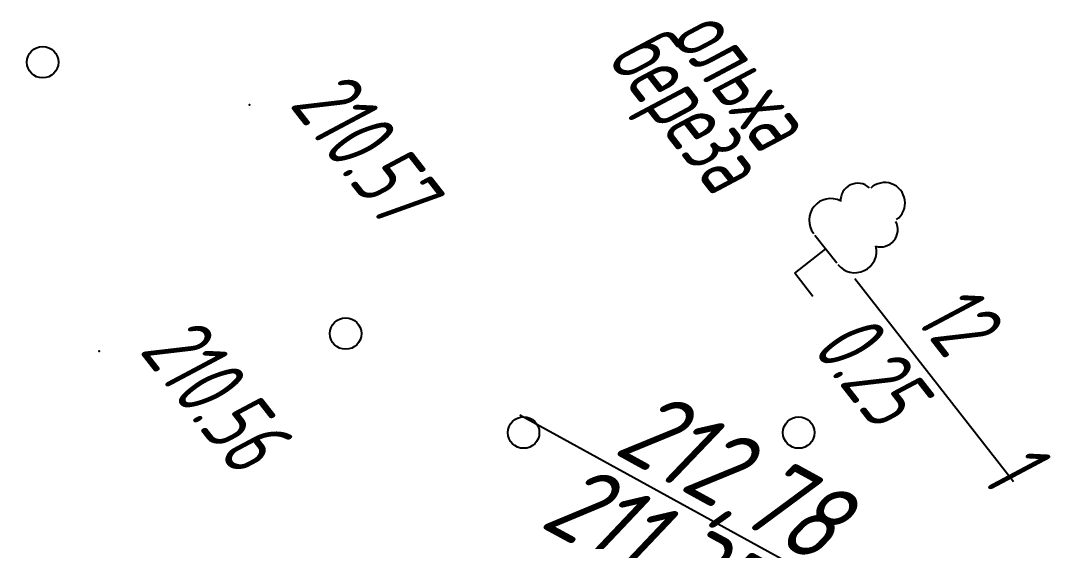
# Model space of a CAD drawing. Header units: millimetres. Extents: x -1799 to 6962, y -1020 to 4121.
# Drawn here: x 1872.8 to 1925.2, y 2303.1 to 2329.6 of the extents above; entities that cross this region are included whole.
import ezdxf
from ezdxf import colors
from ezdxf.entities.mleader import LeaderData, LeaderLine
from ezdxf.math import Vec2, Vec3

# ---------------------------------------------------------------- set-up
doc = ezdxf.new("R2010")
doc.units = ezdxf.units.MM
doc.linetypes.add('CONTI', pattern=[0])
for name, color, linetype in [('NAD_MDEFAULT', 7, 'CONTI'), ('PI_OTDEFAULT', 172, 'CONTI'), ('PI_TTDEFAULT', 5, 'CONTI'), ('USLZNDEFAULT', 7, 'CONTI'), ('ZAPSKDEFAULT', 7, 'CONTI')]:
    doc.layers.add(name, color=color, linetype=linetype)
doc.layers.add('Отметки', color=5, linetype='Continuous', lineweight=30)
doc.styles.add('eskd', font='spds.shx', dxfattribs={"width": 1.2, "oblique": 15})
doc.styles.add('ГОСТ', font='', dxfattribs={"oblique": 15, "height": 4})
doc.styles.get('ГОСТ').set_extended_font_data('GOST type A')

# ---------------------------------------------------------------- blocks, each defined once
blk = doc.blocks.new('BL_2002')
at = {"color": 0}
blk.add_circle((0, 0), 0.8, dxfattribs=at)
blk = doc.blocks.new('BL_104')
at = {"color": 0}
for p, q in [((-0.9, 2), (0.9, 2)), ((0, 0), (0, 2)), ((1.5, 0), (0, 0))]:
    blk.add_line(p, q, dxfattribs=at)
for centre, radius, start, end in [((0, 5.8), 1.04, 358, 185), ((-0.94, 4.8), 0.88, 100, 235), ((0.94, 4.8), 0.88, 305, 80), ((-1, 3.1), 1.1, 115, 270), ((1, 3.1), 1.1, 270, 65)]:
    blk.add_arc(centre, radius, start, end, dxfattribs=at)
blk = doc.blocks.new('_None')

msp = doc.modelspace()

# ---------------------------------------------------------------- linework, layer by layer
at = {"layer": 'NAD_MDEFAULT', "color": 0}
msp.add_line((1915.2, 2316.489), (1923.28, 2306.147), dxfattribs=at)
at = {"layer": 'PI_TTDEFAULT', "color": 5}
for p in [(1884.402, 2325.319, 210.569), (1876.752, 2312.789, 210.565)]:
    msp.add_point(p, dxfattribs=at)

# ---------------------------------------------------------------- block references
at = {"layer": 'USLZNDEFAULT', "color": 7, "rotation": 307.9999999999999}
msp.add_blockref('BL_104', (1912.154, 2316.757), dxfattribs=at)
at = {"layer": 'ZAPSKDEFAULT', "color": 7, "rotation": 307.9999999999999}
for p in [(1873.879, 2327.496), (1889.295, 2313.681), (1898.352, 2308.639), (1912.352, 2308.639)]:
    msp.add_blockref('BL_2002', p, dxfattribs=at)

# ---------------------------------------------------------------- texts
at = {"layer": 'NAD_MDEFAULT', "color": 7, "style": 'eskd', "oblique": 10, "width": 0.8}
for s, p in [('ольха', (1905.797, 2328.747)), (' береза', (1901.668, 2328.782)), (' 12', (1917.332, 2315.535)), (' 0.25', (1912.097, 2314.065)), (' 1', (1920.691, 2307.473))]:
    msp.add_text(s, height=3.5, rotation=308, dxfattribs=at).set_placement(p)
at = {"layer": 'PI_OTDEFAULT', "color": 172, "style": 'eskd', "oblique": 10, "width": 0.8}
for s, p in [('210.57', (1886.392, 2325.319)), ('210.56', (1878.752, 2312.789))]:
    msp.add_text(s, height=3.5, rotation=308, dxfattribs=at).set_placement(p)
at = {"layer": 'Отметки', "color": 0, "style": 'ГОСТ', "oblique": 15}
msp.add_text('211,35', height=4, rotation=331.5573, dxfattribs=at).set_placement((1899.083, 2303.898))

# ---------------------------------------------------------------- leaders
at = {"layer": 'Отметки', "ltscale": 0.2}
ml = msp.add_multileader_mtext('Standard', dxfattribs=at)
ml.set_content('212,78', color=256, style='ГОСТ')
ml.set_leader_properties()
ml.set_arrow_properties(name='NONE')
ml.build(insert=Vec2(0, 0))
ml.multileader.update_dxf_attribs({"text_left_attachment_type": 6, "text_right_attachment_type": 6, "dogleg_length": 0.36, "arrow_head_size": 2})
ctx = ml.context
ctx.base_point, ctx.arrow_head_size, ctx.landing_gap_size, ctx.plane_origin, ctx.plane_x_axis, ctx.plane_y_axis = Vec3(1895.574, 2310.941), 2, 0, Vec3(1885.664, 2241.686), Vec3(0.876677, -0.481079), Vec3(0.481079, 0.876677)
ctx.left_attachment, ctx.right_attachment, ctx.text_align_type = 6, 6, 2
notes = []
notes.append((ctx, [(1, (1, 1, 0), (1913.227, 2301.254), (-0.876677, 0.481079), 0.36, [(0, [(1893.818, 2274.421)], 0, [])])]))
ctx.mtext.insert, ctx.mtext.text_direction, ctx.mtext.rotation, ctx.mtext.alignment, ctx.mtext.line_spacing_style, ctx.mtext.flow_direction = Vec3(1915.124, 2305.46), Vec3(0.876677, -0.481079), 5.781301, 3, 2, 5
for ctx, leaders in notes:
    for number, flags, end, landing, length, lines in leaders:
        leader = LeaderData()
        leader.index, (leader.has_last_leader_line, leader.has_dogleg_vector, leader.attachment_direction) = number, flags
        leader.last_leader_point, leader.dogleg_vector, leader.dogleg_length = Vec3(end), Vec3(landing), length
        for number, points, colour, breaks in lines:
            line = LeaderLine()
            line.index, line.vertices, line.color, line.breaks = number, Vec3.list(points), colors.encode_raw_color(colour), breaks
            leader.lines.append(line)
        ctx.leaders.append(leader)

doc.saveas('drawing.dxf')
